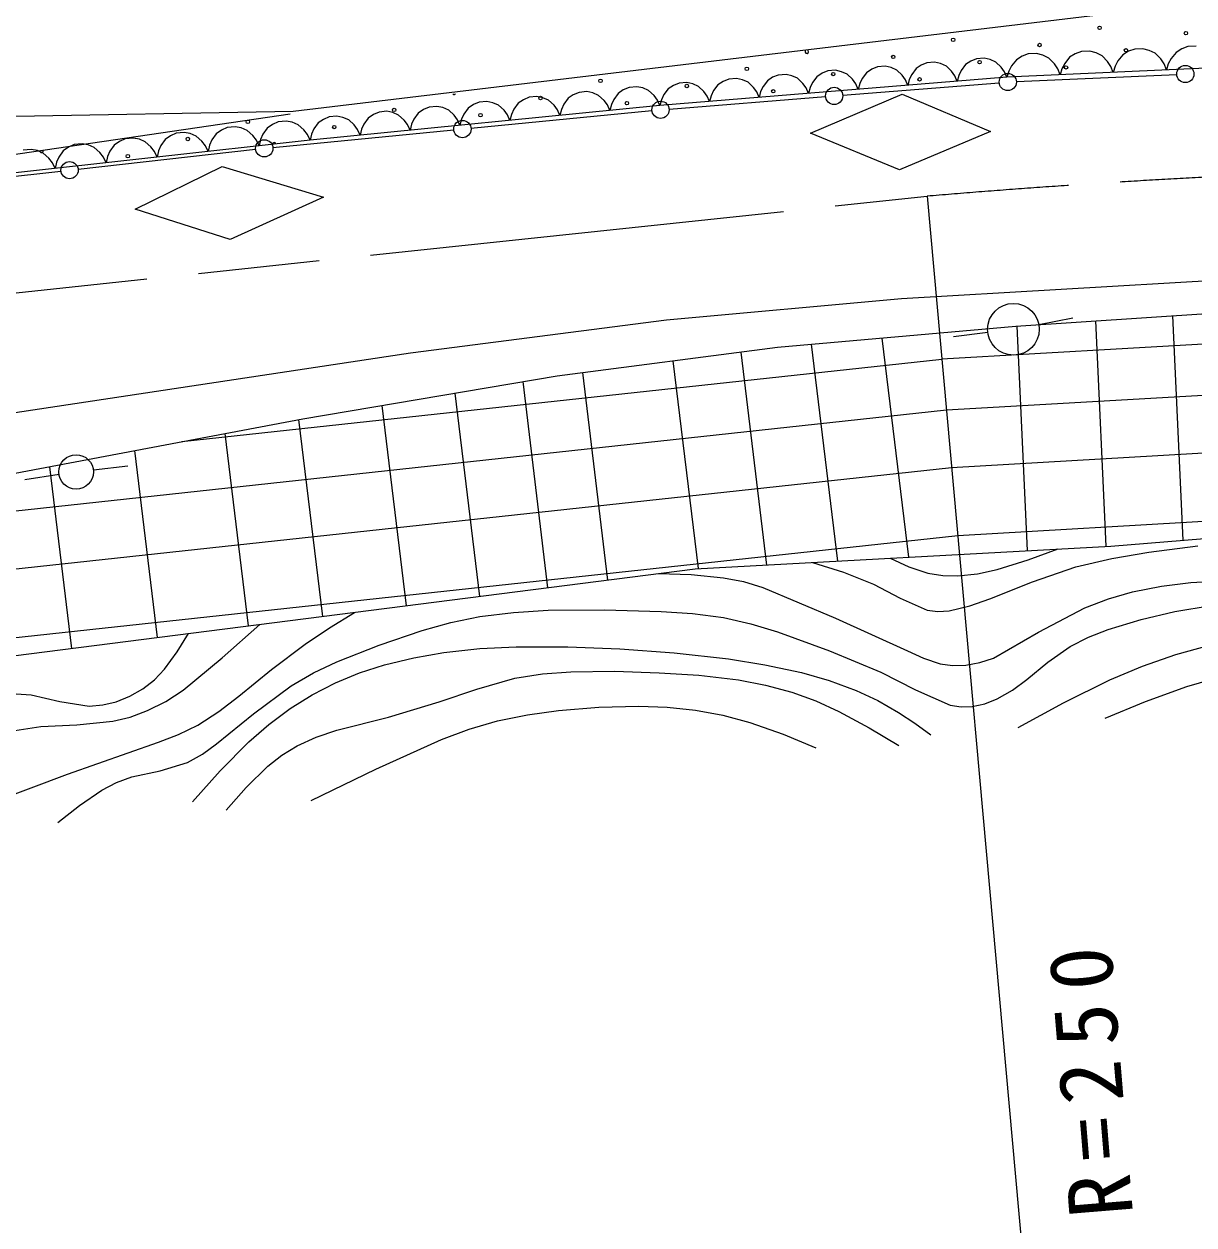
# Model space of a CAD drawing. Units: millimetres, scale not verified. Extents: x 40000 to 680000, y 20000 to 380000.
# Drawn here: x 196636 to 230441, y 262989 to 297686 of the extents above; entities that cross this region are included whole.
import ezdxf

# ---------------------------------------------------------------- set-up
doc = ezdxf.new("R2010")
doc.units = ezdxf.units.MM
doc.header["$LTSCALE"] = 1000
doc.linetypes.add('CHAIN', pattern=[18.5, 12, -1.5, 3.5, -1.5])
doc.layers.add('S-BGD', color=7, linetype='Continuous', lineweight=13)
doc.styles.add('ＭＳ ゴシック', font='')
doc.styles.get('ＭＳ ゴシック').set_extended_font_data('MS Gothic')

msp = doc.modelspace()

# ---------------------------------------------------------------- linework, layer by layer
at = {"layer": 'S-BGD'}
for p, q in [((204409, 295164), (239846, 299425)), ((230266, 297033), (230088, 296967)), ((230504, 297044), (230266, 297033)), ((224159, 296680), (223995, 296612)), ((224380, 296698), (224159, 296680)), ((224553, 296658), (224380, 296698)), ((240406, 296852), (225034, 296146)), ((225476, 296755), (225311, 296655)), ((225654, 296821), (225476, 296755)), ((225892, 296832), (225654, 296821)), ((226076, 296783), (225892, 296832)), ((226249, 296698), (226076, 296783)), ((226407, 296536), (226249, 296698)), ((226849, 296726), (226706, 296550)), ((227013, 296826), (226849, 296726)), ((227191, 296892), (227013, 296826)), ((227430, 296903), (227191, 296892)), ((227613, 296853), (227430, 296903)), ((227786, 296769), (227613, 296853)), ((227944, 296607), (227786, 296769)), ((228386, 296797), (228244, 296621)), ((228550, 296897), (228386, 296797)), ((228728, 296962), (228550, 296897)), ((228967, 296973), (228728, 296962)), ((229150, 296924), (228967, 296973)), ((229323, 296840), (229150, 296924)), ((229481, 296677), (229323, 296840)), ((229580, 296532), (229481, 296677)), ((229781, 296691), (229699, 296537)), ((229923, 296867), (229781, 296691)), ((230088, 296967), (229923, 296867)), ((219863, 296330), (219699, 296262)), ((220085, 296348), (219863, 296330)), ((220257, 296308), (220085, 296348)), ((221131, 296379), (220980, 296280)), ((221295, 296446), (221131, 296379)), ((221517, 296465), (221295, 296446)), ((221689, 296425), (221517, 296465)), ((221854, 296351), (221689, 296425)), ((222006, 296205), (221854, 296351)), ((222412, 296397), (222285, 296228)), ((222563, 296496), (222412, 296397)), ((222727, 296563), (222563, 296496)), ((222948, 296581), (222727, 296563)), ((223121, 296541), (222948, 296581)), ((223286, 296468), (223121, 296541)), ((223438, 296322), (223286, 296468)), ((223535, 296189), (223438, 296322)), ((223717, 296345), (223646, 296198)), ((223844, 296514), (223717, 296345)), ((223995, 296612), (223844, 296514)), ((224718, 296585), (224553, 296658)), ((224870, 296439), (224718, 296585)), ((224967, 296306), (224870, 296439)), ((225088, 296325), (225034, 296146)), ((225169, 296479), (225088, 296325)), ((225311, 296655), (225169, 296479)), ((226506, 296390), (226407, 296536)), ((226572, 296216), (226506, 296390)), ((226625, 296396), (226572, 296216)), ((226706, 296550), (226625, 296396)), ((228043, 296461), (227944, 296607)), ((228109, 296287), (228043, 296461)), ((228162, 296467), (228109, 296287)), ((228244, 296621), (228162, 296467)), ((229646, 296358), (229580, 296532)), ((229699, 296537), (229646, 296358)), ((225034, 296146), (215011, 295329)), ((225034, 296146), (215011, 295329)), ((215567, 295980), (215403, 295912)), ((215789, 295998), (215567, 295980)), ((215961, 295958), (215789, 295998)), ((216835, 296029), (216684, 295930)), ((216999, 296097), (216835, 296029)), ((217221, 296115), (216999, 296097)), ((217393, 296075), (217221, 296115)), ((217558, 296002), (217393, 296075)), ((217710, 295855), (217558, 296002)), ((218116, 296047), (217989, 295878)), ((218267, 296146), (218116, 296047)), ((218431, 296213), (218267, 296146)), ((218653, 296231), (218431, 296213)), ((218825, 296191), (218653, 296231)), ((218990, 296118), (218825, 296191)), ((219142, 295972), (218990, 296118)), ((219239, 295839), (219142, 295972)), ((219421, 295995), (219350, 295848)), ((219548, 296164), (219421, 295995)), ((219699, 296262), (219548, 296164)), ((220422, 296235), (220257, 296308)), ((220294, 295629), (224813, 295990)), ((220574, 296089), (220422, 296235)), ((220671, 295956), (220574, 296089)), ((220853, 296111), (220782, 295965)), ((220980, 296280), (220853, 296111)), ((222103, 296073), (222006, 296205)), ((222171, 295912), (222103, 296073)), ((222214, 296082), (222171, 295912)), ((222285, 296228), (222214, 296082)), ((223602, 296029), (223535, 296189)), ((223646, 296198), (223602, 296029)), ((225034, 296146), (224967, 296306)), ((225312, 296021), (229942, 296230)), ((212508, 295641), (212358, 295539)), ((212672, 295712), (212508, 295641)), ((212896, 295734), (212672, 295712)), ((213071, 295696), (212896, 295734)), ((213239, 295625), (213071, 295696)), ((213395, 295480), (213239, 295625)), ((213802, 295681), (213677, 295508)), ((213952, 295783), (213802, 295681)), ((214117, 295854), (213952, 295783)), ((214341, 295876), (214117, 295854)), ((214516, 295838), (214341, 295876)), ((214683, 295767), (214516, 295838)), ((214840, 295622), (214683, 295767)), ((214940, 295490), (214840, 295622)), ((215125, 295645), (215055, 295499)), ((215252, 295814), (215125, 295645)), ((215403, 295912), (215252, 295814)), ((216126, 295885), (215961, 295958)), ((216278, 295739), (216126, 295885)), ((216375, 295606), (216278, 295739)), ((216557, 295761), (216486, 295615)), ((216684, 295930), (216557, 295761)), ((217807, 295723), (217710, 295855)), ((217875, 295562), (217807, 295723)), ((217918, 295732), (217875, 295562)), ((217989, 295878), (217918, 295732)), ((219307, 295679), (219239, 295839)), ((219350, 295848), (219307, 295679)), ((219364, 294532), (222006, 295655)), ((220739, 295796), (220671, 295956)), ((220782, 295965), (220739, 295796)), ((222006, 295655), (224562, 294584)), ((215011, 295329), (204900, 294335)), ((215011, 295329), (204900, 294335)), ((208339, 295285), (208175, 295215)), ((208563, 295307), (208339, 295285)), ((208738, 295270), (208563, 295307)), ((209619, 295357), (209469, 295254)), ((209784, 295427), (209619, 295357)), ((210008, 295449), (209784, 295427)), ((210183, 295412), (210008, 295449)), ((210350, 295341), (210183, 295412)), ((210507, 295196), (210350, 295341)), ((210913, 295396), (210788, 295224)), ((211064, 295499), (210913, 295396)), ((211228, 295570), (211064, 295499)), ((211452, 295592), (211228, 295570)), ((211627, 295554), (211452, 295592)), ((211794, 295483), (211627, 295554)), ((211951, 295338), (211794, 295483)), ((212051, 295206), (211951, 295338)), ((212233, 295366), (212163, 295217)), ((212358, 295539), (212233, 295366)), ((213496, 295348), (213395, 295480)), ((213566, 295187), (213496, 295348)), ((213608, 295359), (213566, 295187)), ((213677, 295508), (213608, 295359)), ((215011, 295329), (214940, 295490)), ((215055, 295499), (215011, 295329)), ((215277, 295228), (219796, 295589)), ((216443, 295446), (216375, 295606)), ((216486, 295615), (216443, 295446)), ((181325, 291712), (204325, 295091)), ((193506, 294978), (204409, 295164)), ((205286, 294930), (205136, 294828)), ((205451, 295001), (205286, 294930)), ((205675, 295023), (205451, 295001)), ((205850, 294986), (205675, 295023)), ((206017, 294915), (205850, 294986)), ((206580, 294970), (206455, 294797)), ((206731, 295072), (206580, 294970)), ((206895, 295143), (206731, 295072)), ((207119, 295165), (206895, 295143)), ((207294, 295128), (207119, 295165)), ((207461, 295057), (207294, 295128)), ((207618, 294912), (207461, 295057)), ((207899, 294939), (207830, 294791)), ((208025, 295112), (207899, 294939)), ((208175, 295215), (208025, 295112)), ((208906, 295199), (208738, 295270)), ((209062, 295054), (208906, 295199)), ((209163, 294922), (209062, 295054)), ((209275, 294933), (209233, 294761)), ((209344, 295082), (209275, 294933)), ((209469, 295254), (209344, 295082)), ((209551, 294675), (214779, 295184)), ((210607, 295064), (210507, 295196)), ((210678, 294903), (210607, 295064)), ((210719, 295075), (210678, 294903)), ((210788, 295224), (210719, 295075)), ((212122, 295045), (212051, 295206)), ((212163, 295217), (212122, 295045)), ((202340, 294620), (202188, 294514)), ((202507, 294695), (202340, 294620)), ((202735, 294720), (202507, 294695)), ((202915, 294684), (202735, 294720)), ((203086, 294614), (202915, 294684)), ((203248, 294468), (203086, 294614)), ((203661, 294678), (203535, 294500)), ((203813, 294784), (203661, 294678)), ((203980, 294859), (203813, 294784)), ((203827, 294118), (209054, 294627)), ((204209, 294884), (203980, 294859)), ((204388, 294848), (204209, 294884)), ((204560, 294778), (204388, 294848)), ((204722, 294632), (204560, 294778)), ((204826, 294498), (204722, 294632)), ((205011, 294655), (204942, 294506)), ((205136, 294828), (205011, 294655)), ((206173, 294770), (206017, 294915)), ((206274, 294637), (206173, 294770)), ((206344, 294477), (206274, 294637)), ((206386, 294648), (206344, 294477)), ((206455, 294797), (206386, 294648)), ((207718, 294779), (207618, 294912)), ((207789, 294619), (207718, 294779)), ((207830, 294791), (207789, 294619)), ((209233, 294761), (209163, 294922)), ((224562, 294584), (221937, 293478)), ((204900, 294335), (181325, 291712)), ((204900, 294335), (181325, 291712)), ((199393, 294292), (199241, 294186)), ((199560, 294367), (199393, 294292)), ((199788, 294392), (199560, 294367)), ((199968, 294356), (199788, 294392)), ((200140, 294286), (199968, 294356)), ((200301, 294140), (200140, 294286)), ((200714, 294350), (200589, 294172)), ((200867, 294456), (200714, 294350)), ((201033, 294531), (200867, 294456)), ((201262, 294556), (201033, 294531)), ((201441, 294520), (201262, 294556)), ((201613, 294450), (201441, 294520)), ((201775, 294304), (201613, 294450)), ((201879, 294170), (201775, 294304)), ((202062, 294336), (201993, 294183)), ((202188, 294514), (202062, 294336)), ((203353, 294334), (203248, 294468)), ((203427, 294171), (203353, 294334)), ((203467, 294347), (203427, 294171)), ((203535, 294500), (203467, 294347)), ((204900, 294335), (204826, 294498)), ((204942, 294506), (204900, 294335)), ((221937, 293478), (219364, 294532)), ((196842, 294064), (196613, 294039)), ((197021, 294028), (196842, 294064)), ((197193, 293958), (197021, 294028)), ((197354, 293812), (197193, 293958)), ((197767, 294022), (197642, 293844)), ((197920, 294128), (197767, 294022)), ((198087, 294203), (197920, 294128)), ((198315, 294228), (198087, 294203)), ((198201, 293491), (203329, 294066)), ((198494, 294192), (198315, 294228)), ((198666, 294122), (198494, 294192)), ((198828, 293976), (198666, 294122)), ((198932, 293842), (198828, 293976)), ((199115, 294008), (199046, 293855)), ((199241, 294186), (199115, 294008)), ((200406, 294006), (200301, 294140)), ((200480, 293843), (200406, 294006)), ((200520, 294019), (200480, 293843)), ((200589, 294172), (200520, 294019)), ((201953, 294007), (201879, 294170)), ((201993, 294183), (201953, 294007)), ((197459, 293678), (197354, 293812)), ((197533, 293515), (197459, 293678)), ((197573, 293691), (197533, 293515)), ((197642, 293844), (197573, 293691)), ((199006, 293679), (198932, 293842)), ((199046, 293855), (199006, 293679)), ((199851, 292341), (202363, 293566)), ((202363, 293566), (205293, 292682)), ((192575, 292861), (197704, 293436)), ((205293, 292682), (202595, 291457)), ((222731, 292712), (225476, 262241)), ((202595, 291457), (199851, 292341)), ((233719, 290436), (221995, 289749)), ((221995, 289749), (215197, 289128)), ((215197, 289128), (207799, 288178)), ((245008, 289265), (223156, 288002)), ((225295, 288958), (230954, 289332)), ((225961, 289007), (226944, 289193)), ((227600, 289110), (227898, 282597)), ((229823, 289257), (230121, 282770)), ((218406, 288346), (225295, 288958)), ((224480, 288772), (223488, 288645)), ((225322, 288959), (225619, 282471)), ((212041, 287523), (218406, 288346)), ((219381, 288433), (220139, 282169)), ((221423, 288614), (222188, 282282)), ((207799, 288178), (192797, 285911)), ((201200, 285621), (223156, 288002)), ((217347, 288209), (218091, 282056)), ((215387, 287956), (216113, 281953)), ((223288, 286536), (244907, 287784)), ((204694, 286281), (212041, 287523)), ((211046, 287355), (211766, 281399)), ((212772, 287618), (213498, 281620)), ((209087, 287024), (209798, 281149)), ((206975, 286667), (207675, 280878)), ((157074, 279354), (223288, 286536)), ((194794, 284410), (204694, 286281)), ((204571, 286258), (205259, 280571)), ((223437, 284878), (244794, 286112)), ((202440, 285855), (203112, 280298)), ((199833, 285363), (200485, 279963)), ((157224, 277697), (223437, 284878)), ((197371, 284897), (198006, 279648)), ((198639, 284803), (199632, 284917)), ((197648, 284670), (196659, 284519)), ((223614, 282909), (244660, 284125)), ((228042, 282605), (244475, 283909)), ((157460, 275734), (223614, 282909)), ((216030, 281942), (228042, 282605)), ((225647, 282202), (226513, 282520)), ((229134, 282432), (230552, 282614)), ((219423, 282129), (220310, 281845)), ((221663, 282253), (222202, 282007)), ((224754, 281928), (225647, 282202)), ((227023, 281999), (228072, 282245)), ((228072, 282245), (229134, 282432)), ((195413, 279317), (216030, 281942)), ((214969, 281807), (215917, 281778)), ((215917, 281778), (216850, 281690)), ((220310, 281845), (221183, 281501)), ((222202, 282007), (222753, 281821)), ((222753, 281821), (223180, 281753)), ((223180, 281753), (223618, 281745)), ((223618, 281745), (224182, 281805)), ((224182, 281805), (224754, 281928)), ((225775, 281568), (227023, 281999)), ((216850, 281690), (217423, 281577)), ((217423, 281577), (217982, 281405)), ((217982, 281405), (220079, 280520)), ((221183, 281501), (221951, 281096)), ((224542, 281078), (225775, 281568)), ((228666, 281278), (229500, 281443)), ((229500, 281443), (230353, 281549)), ((230353, 281549), (232388, 281676)), ((221951, 281096), (222733, 280752)), ((223962, 280876), (224542, 281078)), ((227289, 280818), (227967, 281076)), ((227967, 281076), (228666, 281278)), ((210782, 280688), (211779, 280752)), ((211779, 280752), (213404, 280764)), ((213404, 280764), (215044, 280716)), ((215044, 280716), (215952, 280658)), ((222733, 280752), (223039, 280712)), ((223039, 280712), (223364, 280731)), ((223364, 280731), (223962, 280876)), ((225952, 280120), (227289, 280818)), ((228917, 280484), (229891, 280715)), ((229891, 280715), (230937, 280888)), ((205463, 280237), (206181, 280688)), ((208137, 280166), (208965, 280396)), ((208965, 280396), (209804, 280566)), ((209804, 280566), (210782, 280688)), ((215952, 280658), (216850, 280540)), ((216850, 280540), (217635, 280361)), ((217635, 280361), (218407, 280122)), ((220079, 280520), (222168, 279573)), ((227963, 280196), (228917, 280484)), ((201060, 279545), (201386, 280078)), ((202357, 279374), (203448, 280340)), ((204756, 279769), (205463, 280237)), ((206894, 279741), (208137, 280166)), ((218407, 280122), (219909, 279573)), ((224644, 279369), (225952, 280120)), ((227394, 279971), (227963, 280196)), ((203784, 279042), (204756, 279769)), ((205677, 279263), (206894, 279741)), ((209806, 279641), (210861, 279696)), ((210861, 279696), (212352, 279694)), ((212352, 279694), (213848, 279632)), ((226218, 279246), (226862, 279698)), ((226862, 279698), (227394, 279971)), ((229913, 279468), (230857, 279735)), ((200695, 279046), (201060, 279545)), ((201237, 278441), (202357, 279374)), ((207049, 279173), (207895, 279378)), ((207895, 279378), (208766, 279527)), ((208766, 279527), (209806, 279641)), ((213848, 279632), (215424, 279517)), ((215424, 279517), (216991, 279343)), ((216991, 279343), (218045, 279176)), ((219909, 279573), (221395, 278965)), ((222168, 279573), (222624, 279361)), ((222624, 279361), (223103, 279205)), ((224256, 279237), (224644, 279369)), ((228949, 279130), (229913, 279468)), ((200406, 278742), (200695, 279046)), ((202846, 278264), (203784, 279042)), ((204999, 278942), (205677, 279263)), ((206327, 278938), (207049, 279173)), ((211621, 278908), (212434, 278972)), ((212434, 278972), (213699, 278988)), ((213699, 278988), (214984, 278943)), ((218045, 279176), (219103, 278947)), ((221395, 278965), (222391, 278454)), ((223103, 279205), (223466, 279154)), ((223466, 279154), (223849, 279163)), ((223849, 279163), (224256, 279237)), ((225610, 278745), (226218, 279246)), ((228008, 278737), (228949, 279130)), ((200072, 278479), (200406, 278742)), ((204353, 278570), (204999, 278942)), ((204966, 278305), (205635, 278650)), ((205635, 278650), (206327, 278938)), ((209723, 278474), (210817, 278783)), ((210817, 278783), (211621, 278908)), ((214984, 278943), (216137, 278869)), ((216137, 278869), (217276, 278736)), ((217276, 278736), (218060, 278589)), ((219103, 278947), (219896, 278720)), ((219896, 278720), (220677, 278433)), ((225199, 278441), (225610, 278745)), ((226673, 278077), (228008, 278737)), ((230230, 278547), (230965, 278755)), ((196413, 278336), (196841, 278304)), ((196841, 278304), (197668, 278115)), ((199697, 278264), (200072, 278479)), ((200730, 278117), (201237, 278441)), ((203264, 277757), (204353, 278570)), ((204327, 277908), (204966, 278305)), ((208636, 278105), (209723, 278474)), ((218060, 278589), (218825, 278385)), ((218825, 278385), (219512, 278135)), ((220677, 278433), (221303, 278144)), ((222391, 278454), (223398, 278007)), ((224757, 278189), (225199, 278441)), ((229044, 278117), (230230, 278547)), ((197668, 278115), (198520, 277982)), ((198520, 277982), (198914, 278015)), ((198914, 278015), (199303, 278108)), ((199303, 278108), (199697, 278264)), ((200202, 277849), (200730, 278117)), ((202267, 277820), (202846, 278264)), ((207163, 277664), (208636, 278105)), ((212079, 277850), (213241, 277946)), ((213241, 277946), (214402, 277981)), ((214402, 277981), (215220, 277953)), ((215220, 277953), (216034, 277864)), ((219512, 278135), (220180, 277828)), ((221303, 278144), (221908, 277796)), ((223398, 278007), (223712, 277956)), ((223712, 277956), (224033, 277967)), ((224033, 277967), (224395, 278046)), ((224395, 278046), (224757, 278189)), ((225364, 277363), (226673, 278077)), ((227878, 277629), (229044, 278117)), ((199207, 277540), (199707, 277664)), ((199707, 277664), (200202, 277849)), ((201660, 277429), (202267, 277820)), ((202200, 276888), (203264, 277757)), ((203706, 277449), (204327, 277908)), ((205675, 277282), (207163, 277664)), ((210318, 277550), (211187, 277729)), ((211187, 277729), (212079, 277850)), ((216034, 277864), (216829, 277715)), ((216829, 277715), (217611, 277507)), ((220180, 277828), (221052, 277354)), ((221908, 277796), (222372, 277484)), ((195465, 277137), (197121, 277389)), ((197121, 277389), (198166, 277434)), ((198166, 277434), (199207, 277540)), ((201101, 277156), (201660, 277429)), ((203132, 276952), (203706, 277449)), ((205081, 277081), (205675, 277282)), ((208699, 277015), (209496, 277310)), ((209496, 277310), (210318, 277550)), ((217611, 277507), (218570, 277167)), ((221052, 277354), (221911, 276842)), ((222372, 277484), (222836, 277152)), ((197892, 276013), (200523, 276940)), ((200523, 276940), (201101, 277156)), ((201792, 276592), (202200, 276888)), ((202299, 276106), (203132, 276952)), ((204527, 276832), (205081, 277081)), ((206798, 276159), (208699, 277015)), ((218570, 277167), (219518, 276772)), ((201357, 276350), (201792, 276592)), ((203679, 276243), (204087, 276563)), ((204087, 276563), (204527, 276832)), ((200567, 276113), (201357, 276350)), ((203058, 275633), (203679, 276243)), ((195280, 275028), (197892, 276013)), ((199308, 275771), (199753, 275932)), ((199753, 275932), (200567, 276113)), ((201508, 275216), (202299, 276106)), ((204930, 275251), (206798, 276159)), ((198240, 275112), (198887, 275552)), ((198887, 275552), (199308, 275771)), ((202476, 274977), (203058, 275633)), ((197617, 274614), (198240, 275112))]:
    msp.add_line(p, q, dxfattribs=at)
at = {"layer": 'S-BGD', "linetype": 'CHAIN'}
msp.add_line((169858, 287109), (222731, 292712), dxfattribs=at)
at = {"layer": 'S-BGD'}
for centre, radius in [((227713, 297575), 49.7), ((230208, 297423), 49.7), ((223484, 297230), 49.7), ((225980, 297079), 49.7), ((221751, 296735), 49.7), ((228475, 296928), 49.7), ((217522, 296390), 49.7), ((224246, 296583), 49.7), ((226742, 296432), 49.7), ((230192, 296241), 249), ((213294, 296046), 49.7), ((220018, 296239), 49.7), ((222513, 296087), 49.7), ((225062, 296010), 249), ((215789, 295894), 49.7), ((218284, 295743), 49.7), ((220045, 295609), 249), ((211560, 295550), 49.7), ((214056, 295398), 49.7), ((215028, 295208), 249), ((207332, 295205), 49.7), ((209827, 295054), 49.7), ((203103, 294861), 49.7), ((205599, 294709), 49.7), ((209303, 294651), 249), ((201370, 294365), 49.7), ((203578, 294094), 249), ((199637, 293869), 49.7), ((197952, 293464), 249), ((225224, 288867), 746), ((198142, 284746), 498)]:
    msp.add_circle(centre, radius, dxfattribs=at)
for centre, start, end in [((219256, 296886), 154.7163, 39.197), ((209065, 295701), 226.4422, 327.4711), ((203865, 294214), 13.1108, 179.586), ((197141, 294021), 171.0204, 25.6968)]:
    msp.add_arc(centre, 49.7, start, end, dxfattribs=at)
at = {"layer": 'S-BGD', "linetype": 'CHAIN'}
msp.add_arc((243791, 43600), 250000, 89.65405, 94.83228, dxfattribs=at)

# ---------------------------------------------------------------- texts
at = {"layer": 'S-BGD', "insert": (228711, 263290), "char_height": 1833, "attachment_point": 7, "rotation": 94.7, "style": 'ＭＳ ゴシック'}
msp.add_mtext('\\T1.32;R=250', dxfattribs=at)

doc.saveas('drawing.dxf')
